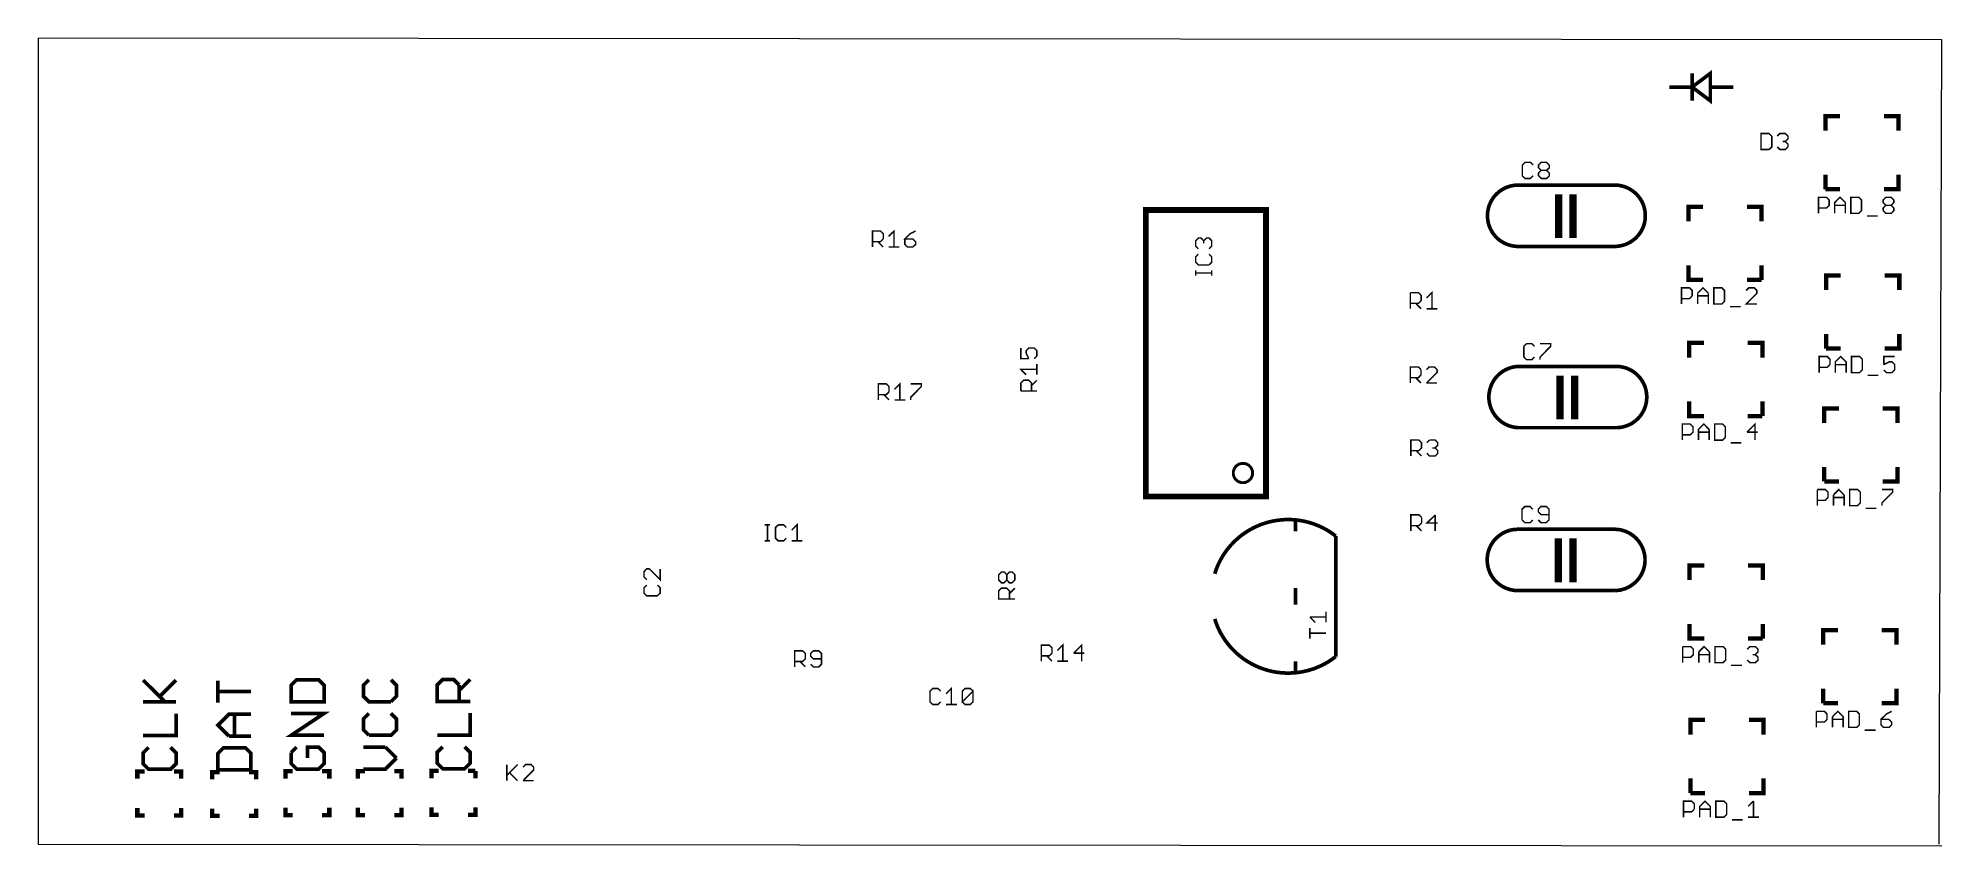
# Model space of a CAD drawing. Header units: millimetres. Extents: x 0.46 to 3.06, y 0.28 to 1.39.
import ezdxf

# ---------------------------------------------------------------- set-up
doc = ezdxf.new("R2010")
doc.units = ezdxf.units.MM
doc.layers.add('TRACTOR_PLC', color=41, linetype='CONTINUOUS', lineweight=0)

msp = doc.modelspace()

# ---------------------------------------------------------------- linework, layer by layer
at = {"layer": 'TRACTOR_PLC'}
for points in [[(3.059, 0.2862), (3.0628, 1.3864), (0.4606, 1.3889), (0.4606, 0.2862)], [(0.4606, 0.2862), (3.0628, 0.2836)]]:
    msp.add_lwpolyline(points, dxfattribs=at)
at = {"layer": 'TRACTOR_PLC', "lineweight": 211}
for points, const_width in [([(2.7213, 1.3219), (2.7463, 1.3406), (2.7463, 1.3219), (2.7776, 1.3219)], 0.005), ([(2.7213, 1.3219), (2.7213, 1.3406)], 0.005), ([(2.7213, 1.3031), (2.7213, 1.3219), (2.6901, 1.3219)], 0.005), ([(2.7463, 1.3219), (2.7463, 1.3031), (2.7213, 1.3219)], 0.005), ([(2.9236, 1.2821), (2.9036, 1.2821), (2.9036, 1.2621)], 0.006), ([(3.0036, 1.2621), (3.0036, 1.2821), (2.9836, 1.2821)], 0.006), ([(2.8303, 1.24), (2.8266, 1.2364), (2.8156, 1.2364), (2.8156, 1.2584), (2.8266, 1.2584), (2.8303, 1.2547), (2.8303, 1.24)], 0.002), ([(2.8377, 1.2547), (2.8414, 1.2584), (2.8487, 1.2584), (2.8524, 1.2547), (2.8524, 1.251), (2.8487, 1.2474), (2.8524, 1.2437), (2.8524, 1.24)], 0.002), ([(2.8524, 1.24), (2.8487, 1.2364), (2.8414, 1.2364), (2.8377, 1.24)], 0.002), ([(2.8487, 1.2474), (2.8451, 1.2474)], 0.002), ([(2.5041, 1.2005), (2.5004, 1.1968), (2.4931, 1.1968), (2.4894, 1.2005), (2.4894, 1.2152), (2.4931, 1.2189), (2.5004, 1.2189), (2.5041, 1.2152)], 0.002), ([(2.5262, 1.2152), (2.5262, 1.2115), (2.5225, 1.2079), (2.5152, 1.2079), (2.5115, 1.2115), (2.5115, 1.2152), (2.5152, 1.2189), (2.5225, 1.2189), (2.5262, 1.2152)], 0.002), ([(2.5225, 1.2079), (2.5262, 1.2042), (2.5262, 1.2005), (2.5225, 1.1968), (2.5152, 1.1968), (2.5115, 1.2005), (2.5115, 1.2042), (2.5152, 1.2079)], 0.002), ([(2.9036, 1.1821), (2.9036, 1.2021)], 0.006), ([(2.9836, 1.1821), (3.0036, 1.1821), (3.0036, 1.2021)], 0.006), ([(2.4842, 1.1039), (2.6161, 1.1039), (2.6174, 1.1039), (2.6187, 1.104), (2.6199, 1.1041), (2.6212, 1.1043), (2.6225, 1.1045), (2.6237, 1.1047), (2.625, 1.105), (2.6262, 1.1053), (2.6274, 1.1056), (2.6287, 1.106), (2.6299, 1.1064), (2.6311, 1.1069), (2.6323, 1.1074), (2.6334, 1.1079), (2.6346, 1.1085), (2.6357, 1.1091), (2.6368, 1.1097), (2.6379, 1.1104), (2.639, 1.1111), (2.64, 1.1118), (2.641, 1.1126), (2.642, 1.1134), (2.643, 1.1142), (2.644, 1.115), (2.6449, 1.1159), (2.6458, 1.1168), (2.6467, 1.1178), (2.6475, 1.1187), (2.6483, 1.1197), (2.6491, 1.1207), (2.6499, 1.1218), (2.6506, 1.1228), (2.6513, 1.1239), (2.6519, 1.125), (2.6525, 1.1261), (2.6531, 1.1273), (2.6537, 1.1284), (2.6542, 1.1296), (2.6547, 1.1308), (2.6551, 1.132), (2.6555, 1.1332), (2.6559, 1.1344), (2.6562, 1.1356), (2.6565, 1.1369), (2.6567, 1.1381), (2.657, 1.1394), (2.6571, 1.1407), (2.6573, 1.1419), (2.6574, 1.1432), (2.6574, 1.1445), (2.6574, 1.1458), (2.6574, 1.1471), (2.6574, 1.1483), (2.6573, 1.1496), (2.6571, 1.1509), (2.657, 1.1521), (2.6568, 1.1534), (2.6565, 1.1547), (2.6562, 1.1559), (2.6559, 1.1571), (2.6555, 1.1584), (2.6551, 1.1596), (2.6547, 1.1608), (2.6542, 1.162), (2.6537, 1.1631), (2.6532, 1.1643), (2.6526, 1.1654), (2.652, 1.1666), (2.6513, 1.1677), (2.6506, 1.1687), (2.6499, 1.1698), (2.6492, 1.1708), (2.6484, 1.1719), (2.6476, 1.1728), (2.6467, 1.1738), (2.6459, 1.1748), (2.645, 1.1757), (2.644, 1.1765), (2.6431, 1.1774), (2.6421, 1.1782), (2.6411, 1.179), (2.6401, 1.1798), (2.639, 1.1805), (2.638, 1.1812), (2.6369, 1.1819), (2.6358, 1.1825), (2.6347, 1.1831), (2.6335, 1.1837), (2.6323, 1.1842), (2.6312, 1.1847), (2.63, 1.1852), (2.6288, 1.1856), (2.6275, 1.186), (2.6263, 1.1863), (2.6251, 1.1867), (2.6238, 1.1869), (2.6226, 1.1872), (2.6213, 1.1874), (2.62, 1.1875), (2.6188, 1.1876), (2.6175, 1.1877), (2.6162, 1.1877), (2.6149, 1.1878), (2.483, 1.1878), (2.4818, 1.1877), (2.4805, 1.1876), (2.4792, 1.1875), (2.4779, 1.1874), (2.4767, 1.1872), (2.4754, 1.1869), (2.4742, 1.1867), (2.4729, 1.1864), (2.4717, 1.186), (2.4705, 1.1856), (2.4693, 1.1852), (2.4681, 1.1848), (2.4669, 1.1843), (2.4657, 1.1837), (2.4646, 1.1832), (2.4634, 1.1826), (2.4623, 1.1819), (2.4612, 1.1813), (2.4602, 1.1806), (2.4591, 1.1799), (2.4581, 1.1791), (2.4571, 1.1783), (2.4561, 1.1775), (2.4552, 1.1766), (2.4542, 1.1757), (2.4533, 1.1748), (2.4525, 1.1739), (2.4516, 1.1729), (2.4508, 1.1719), (2.45, 1.1709), (2.4493, 1.1699), (2.4486, 1.1688), (2.4479, 1.1677), (2.4472, 1.1666), (2.4466, 1.1655), (2.446, 1.1644), (2.4455, 1.1632), (2.445, 1.1621), (2.4445, 1.1609), (2.444, 1.1597), (2.4436, 1.1585), (2.4433, 1.1572), (2.4429, 1.156), (2.4427, 1.1548), (2.4424, 1.1535), (2.4422, 1.1522), (2.442, 1.151), (2.4419, 1.1497), (2.4418, 1.1484), (2.4417, 1.1472), (2.4417, 1.1459), (2.4417, 1.1446), (2.4418, 1.1433), (2.4419, 1.142), (2.442, 1.1408), (2.4422, 1.1395), (2.4424, 1.1382), (2.4426, 1.137), (2.4429, 1.1357), (2.4433, 1.1345), (2.4436, 1.1333), (2.444, 1.1321), (2.4445, 1.1309), (2.4449, 1.1297), (2.4454, 1.1285), (2.446, 1.1273), (2.4466, 1.1262), (2.4472, 1.1251), (2.4478, 1.124), (2.4485, 1.1229), (2.4492, 1.1218), (2.45, 1.1208), (2.4508, 1.1198), (2.4516, 1.1188), (2.4524, 1.1178), (2.4533, 1.1169), (2.4542, 1.116), (2.4551, 1.1151), (2.456, 1.1142), (2.457, 1.1134), (2.458, 1.1126), (2.459, 1.1119), (2.4601, 1.1111), (2.4612, 1.1104), (2.4622, 1.1098), (2.4634, 1.1091), (2.4645, 1.1085), (2.4656, 1.108), (2.4668, 1.1074), (2.468, 1.1069), (2.4692, 1.1065), (2.4704, 1.106), (2.4716, 1.1057), (2.4728, 1.1053), (2.4741, 1.105), (2.4753, 1.1047), (2.4766, 1.1045), (2.4778, 1.1043), (2.4791, 1.1041), (2.4804, 1.104), (2.4817, 1.1039), (2.4829, 1.1039), (2.4842, 1.1039)], 0.005), ([(2.4629, 1.1811), (2.4625, 1.1811)], 0.001), ([(2.5388, 1.1152), (2.5388, 1.1452), (2.5388, 1.1752)], 0.01), ([(2.5588, 1.1752), (2.5588, 1.1452), (2.5588, 1.1152)], 0.01), ([(2.8941, 1.1491), (2.8941, 1.1711), (2.9051, 1.1711), (2.9088, 1.1674), (2.9088, 1.1601), (2.9051, 1.1564), (2.8941, 1.1564)], 0.002), ([(2.9036, 1.1821), (2.9236, 1.1821)], 0.006), ([(2.9309, 1.1637), (2.9235, 1.1711), (2.9162, 1.1637), (2.9162, 1.1491)], 0.002), ([(2.9383, 1.1491), (2.9493, 1.1491), (2.953, 1.1527), (2.953, 1.1674), (2.9493, 1.1711), (2.9383, 1.1711), (2.9383, 1.1491)], 0.002), ([(2.9825, 1.1527), (2.9862, 1.1491), (2.9935, 1.1491), (2.9972, 1.1527), (2.9972, 1.1564), (2.9935, 1.1601), (2.9862, 1.1601), (2.9825, 1.1637), (2.9825, 1.1674), (2.9862, 1.1711), (2.9935, 1.1711), (2.9972, 1.1674), (2.9972, 1.1637), (2.9935, 1.1601)], 0.002), ([(1.9748, 0.7618), (2.1389, 0.7618), (2.1389, 1.1538), (1.9748, 1.1538), (1.9748, 0.7618)], 0.008), ([(2.5388, 1.1452), (2.5338, 1.1452)], 0.006), ([(2.5638, 1.1452), (2.5588, 1.1452)], 0.006), ([(2.7163, 1.1381), (2.7163, 1.1581), (2.7363, 1.1581)], 0.006), ([(2.7963, 1.1581), (2.8163, 1.1581), (2.8163, 1.1381)], 0.006), ([(2.9162, 1.1601), (2.9309, 1.1601)], 0.002), ([(2.9309, 1.1637), (2.9309, 1.1491)], 0.002), ([(2.9604, 1.1454), (2.9751, 1.1454)], 0.002), ([(2.9862, 1.1601), (2.9825, 1.1564), (2.9825, 1.1527)], 0.002), ([(1.6011, 1.103), (1.6011, 1.125), (1.6121, 1.125), (1.6158, 1.1213), (1.6158, 1.114)], 0.002), ([(1.6306, 1.103), (1.6306, 1.125), (1.6232, 1.1176)], 0.002), ([(1.66, 1.125), (1.6527, 1.1213), (1.6453, 1.114), (1.6563, 1.114), (1.66, 1.1103), (1.66, 1.1066), (1.6563, 1.103), (1.649, 1.103), (1.6453, 1.1066), (1.6453, 1.114)], 0.002), ([(1.6158, 1.114), (1.6121, 1.1103), (1.6011, 1.1103)], 0.002), ([(1.6085, 1.1103), (1.6158, 1.103)], 0.002), ([(1.6379, 1.103), (1.6232, 1.103)], 0.002), ([(2.0538, 1.1116), (2.0502, 1.1153), (2.0465, 1.1153), (2.0428, 1.1116), (2.0428, 1.1043), (2.0465, 1.1006)], 0.002), ([(2.0465, 1.0932), (2.0428, 1.0895), (2.0428, 1.0822), (2.0465, 1.0785), (2.0612, 1.0785)], 0.002), ([(2.0612, 1.1006), (2.0648, 1.1043), (2.0648, 1.1116), (2.0612, 1.1153), (2.0575, 1.1153), (2.0538, 1.1116), (2.0538, 1.1079)], 0.002), ([(2.0612, 1.0785), (2.0648, 1.0822), (2.0648, 1.0895), (2.0612, 1.0932)], 0.002), ([(2.0428, 1.0638), (2.0428, 1.0711)], 0.002), ([(2.0428, 1.0674), (2.0648, 1.0674)], 0.002), ([(2.0648, 1.0638), (2.0648, 1.0711)], 0.002), ([(2.7363, 1.0581), (2.7163, 1.0581), (2.7163, 1.0781)], 0.006), ([(2.8163, 1.0581), (2.8163, 1.0781)], 0.006), ([(2.9246, 1.0642), (2.9046, 1.0642), (2.9046, 1.0442)], 0.006), ([(3.0046, 1.0442), (3.0046, 1.0642), (2.9846, 1.0642)], 0.006), ([(2.3363, 1.0406), (2.3363, 1.0185)], 0.002), ([(2.3363, 1.0259), (2.3473, 1.0259), (2.351, 1.0295), (2.351, 1.0369), (2.3473, 1.0406), (2.3363, 1.0406)], 0.002), ([(2.3658, 1.0185), (2.3658, 1.0406), (2.3584, 1.0332)], 0.002), ([(2.7069, 1.0251), (2.7069, 1.0472), (2.7179, 1.0472), (2.7215, 1.0435), (2.7215, 1.0362)], 0.002), ([(2.7289, 1.0398), (2.7363, 1.0472), (2.7436, 1.0398)], 0.002), ([(2.7657, 1.0435), (2.7657, 1.0288), (2.7621, 1.0251), (2.751, 1.0251), (2.751, 1.0472), (2.7621, 1.0472), (2.7657, 1.0435)], 0.002), ([(2.8099, 1.0251), (2.7952, 1.0251), (2.8099, 1.0398), (2.8099, 1.0435), (2.8063, 1.0472), (2.7989, 1.0472), (2.7952, 1.0435)], 0.002), ([(2.8163, 1.0581), (2.7963, 1.0581)], 0.006), ([(2.3437, 1.0259), (2.351, 1.0185)], 0.002), ([(2.3584, 1.0185), (2.3731, 1.0185)], 0.002), ([(2.7215, 1.0362), (2.7179, 1.0325), (2.7069, 1.0325)], 0.002), ([(2.7289, 1.0398), (2.7289, 1.0251)], 0.002), ([(2.7436, 1.0362), (2.7289, 1.0362)], 0.002), ([(2.7436, 1.0398), (2.7436, 1.0251)], 0.002), ([(2.7731, 1.0215), (2.7878, 1.0215)], 0.002), ([(1.8148, 0.9503), (1.8038, 0.9503), (1.8038, 0.965)], 0.002), ([(1.8148, 0.9503), (1.8111, 0.9577), (1.8111, 0.9613), (1.8148, 0.965), (1.8221, 0.965), (1.8258, 0.9613), (1.8258, 0.954), (1.8221, 0.9503)], 0.002), ([(2.506, 0.9672), (2.5024, 0.9708), (2.495, 0.9708), (2.4914, 0.9672)], 0.002), ([(2.4914, 0.9672), (2.4914, 0.9525), (2.495, 0.9488), (2.5024, 0.9488), (2.506, 0.9525)], 0.002), ([(2.5135, 0.9525), (2.5281, 0.9672), (2.5281, 0.9708), (2.5135, 0.9708)], 0.002), ([(2.7175, 0.9518), (2.7175, 0.9718), (2.7375, 0.9718)], 0.006), ([(2.7975, 0.9718), (2.8175, 0.9718), (2.8175, 0.9518)], 0.006), ([(2.9046, 0.9642), (2.9046, 0.9842)], 0.006), ([(2.9046, 0.9642), (2.9246, 0.9642)], 0.006), ([(2.9846, 0.9642), (3.0046, 0.9642), (3.0046, 0.9842)], 0.006), ([(1.8258, 0.9282), (1.8258, 0.9429)], 0.002), ([(2.3362, 0.917), (2.3362, 0.939), (2.3472, 0.939), (2.3508, 0.9353)], 0.002), ([(2.3729, 0.9353), (2.3693, 0.939), (2.3619, 0.939), (2.3583, 0.9353)], 0.002), ([(2.485, 0.9397), (2.4837, 0.9397), (2.4824, 0.9396), (2.4812, 0.9395), (2.4799, 0.9393), (2.4786, 0.9391), (2.4774, 0.9389), (2.4761, 0.9386), (2.4749, 0.9383), (2.4737, 0.938), (2.4724, 0.9376), (2.4712, 0.9372), (2.47, 0.9367), (2.4689, 0.9362), (2.4677, 0.9357), (2.4665, 0.9351), (2.4654, 0.9345), (2.4643, 0.9339), (2.4632, 0.9333), (2.4621, 0.9326), (2.4611, 0.9318), (2.4601, 0.9311), (2.4591, 0.9303), (2.4581, 0.9294), (2.4571, 0.9286), (2.4562, 0.9277), (2.4553, 0.9268), (2.4544, 0.9259), (2.4536, 0.9249), (2.4528, 0.9239), (2.452, 0.9229), (2.4513, 0.9219), (2.4505, 0.9208), (2.4499, 0.9197), (2.4492, 0.9186), (2.4486, 0.9175), (2.448, 0.9164), (2.4475, 0.9152), (2.4469, 0.914), (2.4465, 0.9128), (2.446, 0.9116), (2.4456, 0.9104), (2.4452, 0.9092), (2.4449, 0.908), (2.4446, 0.9067), (2.4444, 0.9055), (2.4442, 0.9042), (2.444, 0.9029), (2.4438, 0.9017), (2.4437, 0.9004), (2.4437, 0.8991), (2.4437, 0.8978), (2.4437, 0.8966), (2.4437, 0.8953), (2.4438, 0.894), (2.444, 0.8927), (2.4441, 0.8915), (2.4444, 0.8902), (2.4446, 0.889), (2.4449, 0.8877), (2.4452, 0.8865), (2.4456, 0.8853), (2.446, 0.884), (2.4464, 0.8828), (2.4469, 0.8816), (2.4474, 0.8805), (2.448, 0.8793), (2.4485, 0.8782), (2.4492, 0.8771), (2.4498, 0.876), (2.4505, 0.8749), (2.4512, 0.8738), (2.4519, 0.8728), (2.4527, 0.8718), (2.4535, 0.8708), (2.4544, 0.8698), (2.4552, 0.8689), (2.4561, 0.868), (2.4571, 0.8671), (2.458, 0.8662), (2.459, 0.8654), (2.46, 0.8646), (2.461, 0.8638), (2.4621, 0.8631), (2.4631, 0.8624), (2.4642, 0.8617), (2.4653, 0.8611), (2.4665, 0.8605), (2.4676, 0.8599), (2.4688, 0.8594), (2.4699, 0.8589), (2.4711, 0.8584), (2.4723, 0.858), (2.4736, 0.8576), (2.4748, 0.8573), (2.476, 0.857), (2.4773, 0.8567), (2.4785, 0.8565), (2.4798, 0.8563), (2.4811, 0.8561), (2.4824, 0.856), (2.4836, 0.8559), (2.4849, 0.8559), (2.4862, 0.8559)], 0.005), ([(2.6169, 0.9397), (2.485, 0.9397)], 0.005), ([(2.4862, 0.8559), (2.6181, 0.8559), (2.6194, 0.8559), (2.6206, 0.856), (2.6219, 0.8561), (2.6232, 0.8563), (2.6244, 0.8564), (2.6257, 0.8567), (2.6269, 0.8569), (2.6282, 0.8573), (2.6294, 0.8576), (2.6306, 0.858), (2.6318, 0.8584), (2.633, 0.8589), (2.6342, 0.8594), (2.6354, 0.8599), (2.6365, 0.8604), (2.6377, 0.861), (2.6388, 0.8617), (2.6399, 0.8623), (2.6409, 0.863), (2.642, 0.8638), (2.643, 0.8645), (2.644, 0.8653), (2.645, 0.8662), (2.6459, 0.867), (2.6469, 0.8679), (2.6478, 0.8688), (2.6486, 0.8697), (2.6495, 0.8707), (2.6503, 0.8717), (2.6511, 0.8727), (2.6518, 0.8737), (2.6525, 0.8748), (2.6532, 0.8759), (2.6539, 0.877), (2.6545, 0.8781), (2.6551, 0.8792), (2.6556, 0.8804), (2.6561, 0.8816), (2.6566, 0.8827), (2.6571, 0.8839), (2.6575, 0.8852), (2.6578, 0.8864), (2.6582, 0.8876), (2.6585, 0.8889), (2.6587, 0.8901), (2.6589, 0.8914), (2.6591, 0.8926), (2.6592, 0.8939), (2.6593, 0.8952), (2.6594, 0.8965), (2.6594, 0.8977), (2.6594, 0.899), (2.6593, 0.9003), (2.6592, 0.9016), (2.6591, 0.9028), (2.6589, 0.9041), (2.6587, 0.9054), (2.6585, 0.9066), (2.6582, 0.9079), (2.6579, 0.9091), (2.6575, 0.9103), (2.6571, 0.9116), (2.6567, 0.9128), (2.6562, 0.9139), (2.6557, 0.9151), (2.6551, 0.9163), (2.6545, 0.9174), (2.6539, 0.9185), (2.6533, 0.9196), (2.6526, 0.9207), (2.6519, 0.9218), (2.6511, 0.9228), (2.6504, 0.9238), (2.6495, 0.9248), (2.6487, 0.9258), (2.6478, 0.9267), (2.6469, 0.9276), (2.646, 0.9285), (2.6451, 0.9294), (2.6441, 0.9302), (2.6431, 0.931), (2.6421, 0.9318), (2.641, 0.9325), (2.64, 0.9332), (2.6389, 0.9339), (2.6378, 0.9345), (2.6366, 0.9351), (2.6355, 0.9357), (2.6343, 0.9362), (2.6331, 0.9367), (2.6319, 0.9372), (2.6307, 0.9376), (2.6295, 0.938), (2.6283, 0.9383), (2.627, 0.9386), (2.6258, 0.9389), (2.6245, 0.9391), (2.6233, 0.9393), (2.622, 0.9395), (2.6207, 0.9396), (2.6195, 0.9397), (2.6182, 0.9397), (2.6169, 0.9397)], 0.005), ([(2.5135, 0.9525), (2.5135, 0.9488)], 0.002), ([(2.8951, 0.9312), (2.8951, 0.9532), (2.9061, 0.9532), (2.9098, 0.9495), (2.9098, 0.9422)], 0.002), ([(2.9098, 0.9422), (2.9061, 0.9385), (2.8951, 0.9385)], 0.002), ([(2.9319, 0.9312), (2.9319, 0.9459), (2.9245, 0.9532), (2.9172, 0.9459), (2.9172, 0.9312)], 0.002), ([(2.9172, 0.9422), (2.9319, 0.9422)], 0.002), ([(2.954, 0.9348), (2.954, 0.9495), (2.9503, 0.9532), (2.9393, 0.9532), (2.9393, 0.9312), (2.9503, 0.9312), (2.954, 0.9348)], 0.002), ([(2.9835, 0.9422), (2.9835, 0.9532), (2.9982, 0.9532)], 0.002), ([(2.9835, 0.9422), (2.9908, 0.9459), (2.9945, 0.9459), (2.9982, 0.9422), (2.9982, 0.9348), (2.9945, 0.9312), (2.9872, 0.9312), (2.9835, 0.9348)], 0.002), ([(1.6091, 0.8938), (1.6091, 0.9158), (1.6201, 0.9158), (1.6237, 0.9121), (1.6237, 0.9048), (1.6201, 0.9011), (1.6091, 0.9011)], 0.002), ([(1.6385, 0.8938), (1.6385, 0.9158), (1.6312, 0.9085)], 0.002), ([(1.6533, 0.9158), (1.6679, 0.9158), (1.6679, 0.9121), (1.6533, 0.8974), (1.6533, 0.8938)], 0.002), ([(1.8258, 0.9356), (1.8038, 0.9356), (1.8111, 0.9282)], 0.002), ([(1.8038, 0.9061), (1.8038, 0.9171), (1.8075, 0.9208), (1.8148, 0.9208), (1.8185, 0.9171), (1.8185, 0.9061)], 0.002), ([(1.8185, 0.9135), (1.8258, 0.9208)], 0.002), ([(2.3508, 0.9353), (2.3508, 0.928), (2.3472, 0.9243), (2.3362, 0.9243)], 0.002), ([(2.3435, 0.9243), (2.3508, 0.917)], 0.002), ([(2.3583, 0.917), (2.3729, 0.9317), (2.3729, 0.9353)], 0.002), ([(2.3729, 0.917), (2.3583, 0.917)], 0.002), ([(2.4645, 0.9331), (2.4648, 0.9331)], 0.001), ([(2.5407, 0.9272), (2.5407, 0.8972), (2.5407, 0.8672)], 0.01), ([(2.5607, 0.8672), (2.5607, 0.8972), (2.5607, 0.9272)], 0.01), ([(2.9761, 0.9275), (2.9614, 0.9275)], 0.002), ([(1.6164, 0.9011), (1.6237, 0.8938)], 0.002), ([(1.6312, 0.8938), (1.6458, 0.8938)], 0.002), ([(1.8258, 0.9061), (1.8038, 0.9061)], 0.002), ([(2.5357, 0.8972), (2.5407, 0.8972)], 0.006), ([(2.5607, 0.8972), (2.5657, 0.8972)], 0.006), ([(2.7375, 0.8718), (2.7175, 0.8718), (2.7175, 0.8918)], 0.006), ([(2.8175, 0.8718), (2.8175, 0.8918)], 0.006), ([(2.922, 0.8823), (2.902, 0.8823), (2.902, 0.8623)], 0.006), ([(3.002, 0.8623), (3.002, 0.8823), (2.982, 0.8823)], 0.006), ([(2.708, 0.8388), (2.708, 0.8608), (2.719, 0.8608), (2.7226, 0.8571), (2.7226, 0.8498), (2.719, 0.8461), (2.708, 0.8461)], 0.002), ([(2.7447, 0.8534), (2.7374, 0.8608), (2.7301, 0.8534), (2.7301, 0.8388)], 0.002), ([(2.7522, 0.8388), (2.7632, 0.8388), (2.7668, 0.8424), (2.7668, 0.8571), (2.7632, 0.8608), (2.7522, 0.8608), (2.7522, 0.8388)], 0.002), ([(2.8175, 0.8718), (2.7975, 0.8718)], 0.006), ([(2.8074, 0.8388), (2.8074, 0.8608), (2.7964, 0.8498)], 0.002), ([(2.3369, 0.8171), (2.3369, 0.8391), (2.3479, 0.8391), (2.3516, 0.8354), (2.3516, 0.8281), (2.3479, 0.8244)], 0.002), ([(2.3626, 0.8391), (2.37, 0.8391), (2.3737, 0.8354), (2.3737, 0.8318), (2.37, 0.8281), (2.3737, 0.8244), (2.3737, 0.8208), (2.37, 0.8171), (2.3626, 0.8171), (2.359, 0.8208)], 0.002), ([(2.359, 0.8354), (2.3626, 0.8391)], 0.002), ([(2.7301, 0.8498), (2.7447, 0.8498)], 0.002), ([(2.7447, 0.8534), (2.7447, 0.8388)], 0.002), ([(2.7743, 0.8351), (2.7889, 0.8351)], 0.002), ([(2.7964, 0.8498), (2.811, 0.8498)], 0.002), ([(2.0943, 0.7938), (2.0943, 0.7946), (2.0943, 0.7953), (2.0944, 0.796), (2.0946, 0.7967), (2.0947, 0.7974), (2.095, 0.7981), (2.0952, 0.7988), (2.0955, 0.7994), (2.0958, 0.8001), (2.0962, 0.8007), (2.0966, 0.8013), (2.097, 0.8019), (2.0974, 0.8024), (2.0979, 0.803), (2.0984, 0.8035), (2.099, 0.804), (2.0995, 0.8044), (2.1001, 0.8048), (2.1007, 0.8052), (2.1014, 0.8056), (2.102, 0.8059), (2.1027, 0.8061), (2.1034, 0.8064), (2.1041, 0.8066), (2.1048, 0.8068), (2.1055, 0.8069), (2.1062, 0.807), (2.1069, 0.807), (2.1076, 0.807), (2.1083, 0.807), (2.1091, 0.8069), (2.1098, 0.8068), (2.1105, 0.8067), (2.1112, 0.8065), (2.1119, 0.8063), (2.1125, 0.806), (2.1132, 0.8057), (2.1138, 0.8054), (2.1145, 0.805), (2.1151, 0.8046), (2.1156, 0.8042), (2.1162, 0.8037), (2.1167, 0.8032), (2.1172, 0.8027), (2.1177, 0.8022), (2.1181, 0.8016), (2.1185, 0.801), (2.1189, 0.8004), (2.1192, 0.7998), (2.1195, 0.7991), (2.1198, 0.7984), (2.12, 0.7977), (2.1202, 0.7971), (2.1204, 0.7964), (2.1205, 0.7956), (2.1206, 0.7949), (2.1206, 0.7942), (2.1206, 0.7935), (2.1206, 0.7928), (2.1205, 0.792), (2.1204, 0.7913), (2.1202, 0.7906), (2.12, 0.7899), (2.1198, 0.7893), (2.1195, 0.7886), (2.1192, 0.7879), (2.1189, 0.7873), (2.1185, 0.7867), (2.1181, 0.7861), (2.1177, 0.7855), (2.1172, 0.785), (2.1167, 0.7845), (2.1162, 0.784), (2.1156, 0.7835), (2.1151, 0.7831), (2.1145, 0.7827), (2.1138, 0.7823), (2.1132, 0.782), (2.1125, 0.7817), (2.1119, 0.7814), (2.1112, 0.7812), (2.1105, 0.781), (2.1098, 0.7809), (2.1091, 0.7808), (2.1083, 0.7807), (2.1076, 0.7807), (2.1069, 0.7807), (2.1062, 0.7807), (2.1055, 0.7808), (2.1048, 0.7809), (2.1041, 0.7811), (2.1034, 0.7813), (2.1027, 0.7815), (2.102, 0.7818), (2.1014, 0.7821), (2.1007, 0.7825), (2.1001, 0.7829), (2.0995, 0.7833), (2.099, 0.7837), (2.0984, 0.7842), (2.0979, 0.7847), (2.0974, 0.7852), (2.097, 0.7858), (2.0966, 0.7864), (2.0962, 0.787), (2.0958, 0.7876), (2.0955, 0.7883), (2.0952, 0.7889), (2.095, 0.7896), (2.0947, 0.7903), (2.0946, 0.791), (2.0944, 0.7917), (2.0943, 0.7924), (2.0943, 0.7931), (2.0943, 0.7938)], 0.004), ([(2.3479, 0.8244), (2.3369, 0.8244)], 0.002), ([(2.3516, 0.8171), (2.3442, 0.8244)], 0.002), ([(2.3663, 0.8281), (2.37, 0.8281)], 0.002), ([(2.902, 0.7823), (2.902, 0.8023)], 0.006), ([(2.902, 0.7823), (2.922, 0.7823)], 0.006), ([(2.982, 0.7823), (3.002, 0.7823), (3.002, 0.8023)], 0.006), ([(2.8925, 0.7713), (2.9035, 0.7713), (2.9071, 0.7676), (2.9071, 0.7603), (2.9035, 0.7566), (2.8925, 0.7566)], 0.002), ([(2.8925, 0.7493), (2.8925, 0.7713)], 0.002), ([(2.9292, 0.7639), (2.9219, 0.7713), (2.9146, 0.7639)], 0.002), ([(2.9146, 0.7639), (2.9146, 0.7493)], 0.002), ([(2.9146, 0.7603), (2.9292, 0.7603)], 0.002), ([(2.9292, 0.7639), (2.9292, 0.7493)], 0.002), ([(2.9367, 0.7493), (2.9477, 0.7493), (2.9513, 0.7529), (2.9513, 0.7676), (2.9477, 0.7713), (2.9367, 0.7713), (2.9367, 0.7493)], 0.002), ([(2.9809, 0.7493), (2.9809, 0.7529), (2.9955, 0.7676), (2.9955, 0.7713), (2.9809, 0.7713)], 0.002), ([(2.0689, 0.6561), (2.0697, 0.6585), (2.0705, 0.6609), (2.0714, 0.6633), (2.0724, 0.6657), (2.0734, 0.668), (2.0745, 0.6703), (2.0756, 0.6726), (2.0768, 0.6749), (2.078, 0.6771), (2.0793, 0.6793), (2.0806, 0.6815), (2.082, 0.6836), (2.0835, 0.6857), (2.0849, 0.6877), (2.0865, 0.6898), (2.0881, 0.6918), (2.0897, 0.6937), (2.0914, 0.6956), (2.0931, 0.6975), (2.0949, 0.6993), (2.0967, 0.7011), (2.0986, 0.7028), (2.1005, 0.7045), (2.1024, 0.7061), (2.1044, 0.7077), (2.1064, 0.7093), (2.1085, 0.7108), (2.1106, 0.7122), (2.1127, 0.7136), (2.1149, 0.715), (2.1171, 0.7163), (2.1193, 0.7175), (2.1215, 0.7187), (2.1238, 0.7198), (2.1261, 0.7209), (2.1285, 0.7219), (2.1308, 0.7229), (2.1332, 0.7238), (2.1356, 0.7246), (2.138, 0.7254), (2.1405, 0.7261), (2.1429, 0.7268), (2.1454, 0.7274), (2.1479, 0.728), (2.1504, 0.7284), (2.1529, 0.7289), (2.1554, 0.7292), (2.1579, 0.7295), (2.1605, 0.7298), (2.163, 0.73), (2.1655, 0.7301), (2.1681, 0.7301), (2.1706, 0.7301), (2.1732, 0.7301), (2.1757, 0.73), (2.1783, 0.7298), (2.1808, 0.7295), (2.1833, 0.7292), (2.1858, 0.7288), (2.1883, 0.7284), (2.1908, 0.7279), (2.1933, 0.7274), (2.1958, 0.7267), (2.1982, 0.7261), (2.2007, 0.7253), (2.2031, 0.7246), (2.2055, 0.7237), (2.2079, 0.7228), (2.2102, 0.7218), (2.2126, 0.7208), (2.2149, 0.7197), (2.2171, 0.7186), (2.2194, 0.7174), (2.2216, 0.7162), (2.2238, 0.7149), (2.226, 0.7135), (2.2281, 0.7121), (2.2302, 0.7107), (2.2322, 0.7092), (2.2343, 0.7076)], 0.005), ([(2.1793, 0.7139), (2.1793, 0.7297)], 0.005), ([(2.3517, 0.7329), (2.3481, 0.7366), (2.337, 0.7366), (2.337, 0.7145)], 0.002), ([(2.337, 0.7219), (2.3481, 0.7219), (2.3517, 0.7255), (2.3517, 0.7329)], 0.002), ([(2.3702, 0.7366), (2.3591, 0.7255), (2.3738, 0.7255)], 0.002), ([(2.3702, 0.7145), (2.3702, 0.7366)], 0.002), ([(2.5037, 0.7443), (2.5, 0.748), (2.4927, 0.748), (2.489, 0.7443), (2.489, 0.7297)], 0.002), ([(2.489, 0.7297), (2.4927, 0.726), (2.5, 0.726), (2.5037, 0.7297)], 0.002), ([(2.5111, 0.7297), (2.5148, 0.726), (2.5221, 0.726), (2.5258, 0.7297), (2.5258, 0.7443), (2.5221, 0.748), (2.5148, 0.748), (2.5111, 0.7443), (2.5111, 0.7407), (2.5148, 0.737), (2.5258, 0.737)], 0.002), ([(2.9588, 0.7456), (2.9734, 0.7456)], 0.002), ([(1.4539, 0.723), (1.4612, 0.723)], 0.002), ([(1.4576, 0.701), (1.4576, 0.723)], 0.002), ([(1.4833, 0.7194), (1.4796, 0.723), (1.4723, 0.723), (1.4686, 0.7194), (1.4686, 0.7047), (1.4723, 0.701), (1.4796, 0.701), (1.4833, 0.7047)], 0.002), ([(1.4981, 0.701), (1.4981, 0.723), (1.4907, 0.7157)], 0.002), ([(2.2343, 0.7076), (2.2343, 0.5427)], 0.005), ([(2.3444, 0.7219), (2.3517, 0.7145)], 0.002), ([(2.4838, 0.633), (2.4825, 0.633), (2.4813, 0.6331), (2.48, 0.6332), (2.4787, 0.6333), (2.4774, 0.6334), (2.4762, 0.6336), (2.4749, 0.6339), (2.4737, 0.6341), (2.4724, 0.6344), (2.4712, 0.6348), (2.47, 0.6352), (2.4688, 0.6356), (2.4676, 0.6361), (2.4664, 0.6365), (2.4652, 0.6371), (2.4641, 0.6376), (2.463, 0.6382), (2.4618, 0.6389), (2.4608, 0.6396), (2.4597, 0.6403), (2.4586, 0.641), (2.4576, 0.6418), (2.4566, 0.6425), (2.4556, 0.6434), (2.4547, 0.6442), (2.4538, 0.6451), (2.4529, 0.646), (2.452, 0.647), (2.4512, 0.6479), (2.4504, 0.6489), (2.4496, 0.6499), (2.4488, 0.651), (2.4481, 0.652), (2.4474, 0.6531), (2.4468, 0.6542), (2.4462, 0.6553), (2.4456, 0.6565), (2.445, 0.6576), (2.4445, 0.6588), (2.4441, 0.66), (2.4436, 0.6612), (2.4432, 0.6624), (2.4429, 0.6636), (2.4425, 0.6649), (2.4422, 0.6661), (2.442, 0.6674), (2.4418, 0.6686), (2.4416, 0.6699), (2.4415, 0.6712), (2.4414, 0.6724), (2.4413, 0.6737), (2.4413, 0.675), (2.4413, 0.6763), (2.4414, 0.6776), (2.4415, 0.6788), (2.4416, 0.6801), (2.4418, 0.6814), (2.442, 0.6826), (2.4423, 0.6839), (2.4425, 0.6851), (2.4429, 0.6864), (2.4432, 0.6876), (2.4436, 0.6888), (2.4441, 0.69), (2.4446, 0.6912), (2.4451, 0.6924), (2.4456, 0.6935), (2.4462, 0.6947), (2.4468, 0.6958), (2.4475, 0.6969), (2.4482, 0.698), (2.4489, 0.699), (2.4496, 0.7001), (2.4504, 0.7011), (2.4512, 0.7021), (2.4521, 0.703), (2.4529, 0.704), (2.4538, 0.7049), (2.4548, 0.7057), (2.4557, 0.7066), (2.4567, 0.7074), (2.4577, 0.7082), (2.4587, 0.709), (2.4598, 0.7097), (2.4608, 0.7104), (2.4619, 0.7111), (2.463, 0.7117), (2.4642, 0.7123), (2.4653, 0.7129), (2.4665, 0.7134), (2.4677, 0.7139), (2.4689, 0.7143), (2.4701, 0.7148), (2.4713, 0.7152), (2.4725, 0.7155), (2.4738, 0.7158), (2.475, 0.7161), (2.4763, 0.7163), (2.4775, 0.7165), (2.4788, 0.7167), (2.4801, 0.7168), (2.4814, 0.7168), (2.4826, 0.7169)], 0.005), ([(2.4625, 0.7102), (2.4621, 0.7102)], 0.001), ([(2.4826, 0.7169), (2.6145, 0.7169), (2.6158, 0.7169), (2.6171, 0.7168), (2.6184, 0.7168), (2.6196, 0.7166), (2.6209, 0.7165), (2.6222, 0.7163), (2.6234, 0.7161), (2.6247, 0.7158), (2.6259, 0.7155), (2.6271, 0.7151), (2.6284, 0.7147), (2.6296, 0.7143), (2.6308, 0.7139), (2.6319, 0.7134), (2.6331, 0.7128), (2.6343, 0.7123), (2.6354, 0.7117), (2.6365, 0.711), (2.6376, 0.7104), (2.6386, 0.7097), (2.6397, 0.7089), (2.6407, 0.7082), (2.6417, 0.7074), (2.6427, 0.7065), (2.6436, 0.7057), (2.6446, 0.7048), (2.6455, 0.7039), (2.6463, 0.7029), (2.6472, 0.702), (2.648, 0.701), (2.6488, 0.7), (2.6495, 0.6989), (2.6502, 0.6979), (2.6509, 0.6968), (2.6516, 0.6957), (2.6522, 0.6946), (2.6528, 0.6934), (2.6533, 0.6923), (2.6538, 0.6911), (2.6543, 0.6899), (2.6547, 0.6887), (2.6551, 0.6875), (2.6555, 0.6863), (2.6558, 0.685), (2.6561, 0.6838), (2.6564, 0.6825), (2.6566, 0.6813), (2.6567, 0.68), (2.6569, 0.6787), (2.657, 0.6775), (2.657, 0.6762), (2.657, 0.6749), (2.657, 0.6736), (2.657, 0.6723), (2.6569, 0.6711), (2.6567, 0.6698), (2.6566, 0.6685), (2.6563, 0.6673), (2.6561, 0.666), (2.6558, 0.6648), (2.6555, 0.6635), (2.6551, 0.6623), (2.6547, 0.6611), (2.6543, 0.6599), (2.6538, 0.6587), (2.6533, 0.6575), (2.6527, 0.6564), (2.6521, 0.6553), (2.6515, 0.6541), (2.6509, 0.653), (2.6502, 0.652), (2.6495, 0.6509), (2.6487, 0.6499), (2.6479, 0.6488), (2.6471, 0.6479), (2.6463, 0.6469), (2.6454, 0.646), (2.6445, 0.645), (2.6436, 0.6442), (2.6426, 0.6433), (2.6416, 0.6425), (2.6406, 0.6417), (2.6396, 0.6409), (2.6386, 0.6402), (2.6375, 0.6395), (2.6364, 0.6388), (2.6353, 0.6382), (2.6342, 0.6376), (2.633, 0.637), (2.6319, 0.6365), (2.6307, 0.636), (2.6295, 0.6356), (2.6283, 0.6351), (2.627, 0.6348), (2.6258, 0.6344), (2.6246, 0.6341), (2.6233, 0.6338), (2.6221, 0.6336), (2.6208, 0.6334), (2.6195, 0.6333), (2.6183, 0.6331), (2.617, 0.6331), (2.6157, 0.633)], 0.005), ([(2.5384, 0.6444), (2.5384, 0.6744), (2.5384, 0.7044)], 0.01), ([(2.5584, 0.7044), (2.5584, 0.6744), (2.5584, 0.6444)], 0.01), ([(1.4612, 0.701), (1.4539, 0.701)], 0.002), ([(1.5054, 0.701), (1.4907, 0.701)], 0.002), ([(2.5384, 0.6744), (2.5334, 0.6744)], 0.006), ([(2.5634, 0.6744), (2.5584, 0.6744)], 0.006), ([(1.3109, 0.6627), (1.3109, 0.648), (1.2962, 0.6627), (1.2925, 0.6627), (1.2889, 0.659), (1.2889, 0.6516), (1.2925, 0.648)], 0.002), ([(1.7847, 0.6474), (1.781, 0.6437), (1.7773, 0.6437), (1.7737, 0.6474), (1.7737, 0.6547), (1.7773, 0.6584), (1.781, 0.6584), (1.7847, 0.6547)], 0.002), ([(1.792, 0.6437), (1.7883, 0.6437), (1.7847, 0.6474), (1.7847, 0.6547), (1.7883, 0.6584), (1.792, 0.6584), (1.7957, 0.6547), (1.7957, 0.6474), (1.792, 0.6437)], 0.002), ([(2.7179, 0.6474), (2.7179, 0.6674), (2.7379, 0.6674)], 0.006), ([(2.7979, 0.6674), (2.8179, 0.6674), (2.8179, 0.6474)], 0.006), ([(1.2925, 0.6406), (1.2889, 0.6369), (1.2889, 0.6295), (1.2925, 0.6259), (1.3072, 0.6259), (1.3109, 0.6295), (1.3109, 0.6369), (1.3072, 0.6406)], 0.002), ([(1.7957, 0.6216), (1.7737, 0.6216), (1.7737, 0.6326), (1.7773, 0.6363), (1.7847, 0.6363), (1.7883, 0.6326), (1.7883, 0.6216)], 0.002), ([(1.7883, 0.629), (1.7957, 0.6363)], 0.002), ([(2.1793, 0.6139), (2.1793, 0.6364)], 0.005), ([(2.6157, 0.633), (2.4838, 0.633)], 0.005), ([(2.221, 0.5894), (2.221, 0.6041)], 0.002), ([(2.0689, 0.5942), (2.0697, 0.5918), (2.0706, 0.5893), (2.0715, 0.5869), (2.0724, 0.5846), (2.0734, 0.5822), (2.0745, 0.5799), (2.0756, 0.5776), (2.0768, 0.5753), (2.0781, 0.5731), (2.0794, 0.5709), (2.0807, 0.5687), (2.0821, 0.5665), (2.0836, 0.5644), (2.0851, 0.5624), (2.0867, 0.5603), (2.0883, 0.5583), (2.0899, 0.5564), (2.0916, 0.5545), (2.0934, 0.5526), (2.0952, 0.5508), (2.097, 0.549), (2.0989, 0.5472), (2.1008, 0.5455), (2.1028, 0.5439), (2.1048, 0.5423), (2.1068, 0.5407), (2.1089, 0.5392), (2.111, 0.5378), (2.1132, 0.5364), (2.1153, 0.5351), (2.1176, 0.5338), (2.1198, 0.5325), (2.1221, 0.5314), (2.1244, 0.5302), (2.1267, 0.5292), (2.1291, 0.5282), (2.1314, 0.5272), (2.1338, 0.5263), (2.1363, 0.5255), (2.1387, 0.5247), (2.1412, 0.524), (2.1437, 0.5233), (2.1461, 0.5227), (2.1486, 0.5222), (2.1512, 0.5217), (2.1537, 0.5213), (2.1562, 0.521), (2.1588, 0.5207), (2.1613, 0.5205), (2.1639, 0.5203), (2.1665, 0.5202), (2.169, 0.5202), (2.1716, 0.5202), (2.1741, 0.5203), (2.1767, 0.5204), (2.1793, 0.5206)], 0.005), ([(2.1989, 0.5968), (2.221, 0.5968)], 0.002), ([(2.2063, 0.5894), (2.1989, 0.5968)], 0.002), ([(2.1989, 0.582), (2.1989, 0.5673)], 0.002), ([(2.1989, 0.5747), (2.221, 0.5747)], 0.002), ([(2.7379, 0.5674), (2.7179, 0.5674), (2.7179, 0.5874)], 0.006), ([(2.8179, 0.5674), (2.8179, 0.5874)], 0.006), ([(2.9206, 0.5788), (2.9006, 0.5788), (2.9006, 0.5588)], 0.006), ([(3.0006, 0.5588), (3.0006, 0.5788), (2.9806, 0.5788)], 0.006), ([(1.4946, 0.5286), (1.4946, 0.5506), (1.5056, 0.5506), (1.5093, 0.547), (1.5093, 0.5396), (1.5056, 0.536), (1.4946, 0.536)], 0.002), ([(1.5167, 0.5323), (1.5204, 0.5286), (1.5277, 0.5286), (1.5314, 0.5323), (1.5314, 0.547), (1.5277, 0.5506), (1.5204, 0.5506), (1.5167, 0.547), (1.5167, 0.5433), (1.5204, 0.5396), (1.5314, 0.5396)], 0.002), ([(1.8318, 0.5364), (1.8318, 0.5584), (1.8428, 0.5584), (1.8464, 0.5547), (1.8464, 0.5474), (1.8428, 0.5437), (1.8318, 0.5437)], 0.002), ([(1.8612, 0.5364), (1.8612, 0.5584), (1.8539, 0.5511)], 0.002), ([(1.887, 0.5364), (1.887, 0.5584), (1.876, 0.5474)], 0.002), ([(1.876, 0.5474), (1.8906, 0.5474)], 0.002), ([(2.7084, 0.5564), (2.7084, 0.5344)], 0.002), ([(2.7084, 0.5417), (2.7194, 0.5417), (2.7231, 0.5454), (2.7231, 0.5527), (2.7194, 0.5564), (2.7084, 0.5564)], 0.002), ([(2.7452, 0.5491), (2.7378, 0.5564), (2.7305, 0.5491)], 0.002), ([(2.7305, 0.5491), (2.7305, 0.5344)], 0.002), ([(2.7452, 0.5491), (2.7452, 0.5344)], 0.002), ([(2.7526, 0.5344), (2.7636, 0.5344), (2.7673, 0.538), (2.7673, 0.5527), (2.7636, 0.5564), (2.7526, 0.5564), (2.7526, 0.5344)], 0.002), ([(2.8179, 0.5674), (2.7979, 0.5674)], 0.006), ([(2.8078, 0.5454), (2.8115, 0.5491), (2.8115, 0.5527), (2.8078, 0.5564), (2.8005, 0.5564), (2.7968, 0.5527)], 0.002), ([(1.5019, 0.536), (1.5093, 0.5286)], 0.002), ([(1.8391, 0.5437), (1.8464, 0.5364)], 0.002), ([(1.8539, 0.5364), (1.8685, 0.5364)], 0.002), ([(2.2343, 0.5427), (2.2323, 0.5412), (2.2302, 0.5397), (2.2282, 0.5383), (2.2261, 0.5369), (2.224, 0.5355), (2.2218, 0.5343), (2.2197, 0.533), (2.2174, 0.5319), (2.2152, 0.5307), (2.2129, 0.5297), (2.2107, 0.5287), (2.2083, 0.5277), (2.206, 0.5268), (2.2037, 0.5259), (2.2013, 0.5252), (2.1989, 0.5244), (2.1965, 0.5237), (2.1941, 0.5231), (2.1916, 0.5226), (2.1892, 0.5221), (2.1867, 0.5216), (2.1842, 0.5212), (2.1817, 0.5209), (2.1793, 0.5206)], 0.005), ([(2.1793, 0.5364), (2.1793, 0.5206)], 0.005), ([(2.7305, 0.5454), (2.7452, 0.5454)], 0.002), ([(2.7747, 0.5307), (2.7894, 0.5307)], 0.002), ([(2.7968, 0.538), (2.8005, 0.5344), (2.8078, 0.5344), (2.8115, 0.538), (2.8115, 0.5417), (2.8078, 0.5454), (2.8041, 0.5454)], 0.002), ([(0.6342, 0.4806), (0.6042, 0.5106)], 0.005), ([(0.6492, 0.5106), (0.6267, 0.4881)], 0.005), ([(0.7065, 0.4798), (0.7065, 0.5098)], 0.005), ([(0.7516, 0.4948), (0.7065, 0.4948)], 0.005), ([(0.8065, 0.481), (0.8065, 0.5035), (0.814, 0.511), (0.8441, 0.511), (0.8516, 0.5035), (0.8516, 0.481), (0.8065, 0.481)], 0.005), ([(0.9429, 0.481), (0.9128, 0.481), (0.9053, 0.4885), (0.9053, 0.5035), (0.9128, 0.511)], 0.005), ([(0.9429, 0.511), (0.9504, 0.5035), (0.9504, 0.4885), (0.9429, 0.481)], 0.005), ([(1.0512, 0.4814), (1.0061, 0.4814), (1.0061, 0.5039), (1.0136, 0.5114), (1.0286, 0.5114), (1.0362, 0.5039)], 0.005), ([(1.0512, 0.5114), (1.0362, 0.4964)], 0.005), ([(1.0362, 0.5039), (1.0362, 0.4814)], 0.005), ([(1.6943, 0.4955), (1.6906, 0.4991), (1.6833, 0.4991), (1.6796, 0.4955)], 0.002), ([(1.6796, 0.4955), (1.6796, 0.4808), (1.6833, 0.4771), (1.6906, 0.4771), (1.6943, 0.4808)], 0.002), ([(1.709, 0.4771), (1.709, 0.4991), (1.7017, 0.4918)], 0.002), ([(1.7238, 0.4955), (1.7275, 0.4991), (1.7348, 0.4991), (1.7385, 0.4955)], 0.002), ([(1.7238, 0.4955), (1.7238, 0.4808), (1.7385, 0.4955), (1.7385, 0.4808), (1.7348, 0.4771), (1.7275, 0.4771), (1.7238, 0.4808)], 0.002), ([(2.9006, 0.4788), (2.9006, 0.4988)], 0.006), ([(2.9806, 0.4788), (3.0006, 0.4788), (3.0006, 0.4988)], 0.006), ([(0.6042, 0.4806), (0.6492, 0.4806)], 0.005), ([(1.7017, 0.4771), (1.7164, 0.4771)], 0.002), ([(2.8911, 0.4678), (2.9022, 0.4678), (2.9058, 0.4641), (2.9058, 0.4568), (2.9022, 0.4531), (2.8911, 0.4531)], 0.002), ([(2.8911, 0.4458), (2.8911, 0.4678)], 0.002), ([(2.9006, 0.4788), (2.9206, 0.4788)], 0.006), ([(2.9132, 0.4605), (2.9206, 0.4678), (2.9279, 0.4605), (2.9279, 0.4458)], 0.002), ([(2.9353, 0.4458), (2.9464, 0.4458), (2.95, 0.4495), (2.95, 0.4641), (2.9464, 0.4678), (2.9353, 0.4678), (2.9353, 0.4458)], 0.002), ([(2.9795, 0.4568), (2.9869, 0.4641), (2.9942, 0.4678)], 0.002), ([(0.6492, 0.4646), (0.6492, 0.4346), (0.6042, 0.4346)], 0.005), ([(0.7215, 0.4338), (0.7065, 0.4488), (0.7215, 0.4638), (0.7516, 0.4638)], 0.005), ([(0.729, 0.4638), (0.729, 0.4338)], 0.005), ([(0.8516, 0.435), (0.8065, 0.435), (0.8516, 0.465), (0.8065, 0.465)], 0.005), ([(0.9128, 0.465), (0.9053, 0.4575), (0.9053, 0.4425), (0.9128, 0.435)], 0.005), ([(0.9128, 0.435), (0.9429, 0.435), (0.9504, 0.4425), (0.9504, 0.4575), (0.9429, 0.465)], 0.005), ([(1.0512, 0.4654), (1.0512, 0.4353), (1.0061, 0.4353)], 0.005), ([(2.7391, 0.456), (2.7191, 0.456), (2.7191, 0.436)], 0.006), ([(2.8191, 0.436), (2.8191, 0.456), (2.7991, 0.456)], 0.006), ([(2.9132, 0.4605), (2.9132, 0.4458)], 0.002), ([(2.9279, 0.4568), (2.9132, 0.4568)], 0.002), ([(2.9574, 0.4421), (2.9721, 0.4421)], 0.002), ([(2.9795, 0.4495), (2.9832, 0.4458), (2.9905, 0.4458), (2.9942, 0.4495), (2.9942, 0.4531), (2.9905, 0.4568), (2.9795, 0.4568), (2.9795, 0.4495)], 0.002), ([(0.6117, 0.4185), (0.6042, 0.411), (0.6042, 0.396), (0.6117, 0.3885), (0.6417, 0.3885), (0.6492, 0.396), (0.6492, 0.411), (0.6417, 0.4185)], 0.005), ([(0.7065, 0.4103), (0.7065, 0.3877), (0.7516, 0.3877), (0.7516, 0.4103), (0.7441, 0.4178), (0.714, 0.4178), (0.7065, 0.4103)], 0.005), ([(0.7215, 0.4338), (0.7516, 0.4338)], 0.005), ([(0.8065, 0.4114), (0.8065, 0.3964), (0.814, 0.3889), (0.8441, 0.3889), (0.8516, 0.3964), (0.8516, 0.4114), (0.8441, 0.4189), (0.829, 0.4189), (0.829, 0.4039)], 0.005), ([(0.814, 0.4189), (0.8065, 0.4114)], 0.005), ([(0.9354, 0.4189), (0.9053, 0.4189)], 0.005), ([(0.9354, 0.4189), (0.9504, 0.4039)], 0.005), ([(1.0136, 0.4193), (1.0061, 0.4118), (1.0061, 0.3968), (1.0136, 0.3893), (1.0437, 0.3893), (1.0512, 0.3968), (1.0512, 0.4118), (1.0437, 0.4193)], 0.005), ([(0.9504, 0.4039), (0.9354, 0.3889), (0.9053, 0.3889)], 0.005), ([(1.1014, 0.373), (1.1014, 0.395)], 0.002), ([(1.116, 0.395), (1.1014, 0.3804)], 0.002), ([(1.1235, 0.373), (1.1381, 0.3877), (1.1381, 0.3914), (1.1345, 0.395), (1.1271, 0.395), (1.1235, 0.3914)], 0.002), ([(0.6063, 0.3855), (0.5963, 0.3855), (0.5963, 0.3755)], 0.006), ([(0.6563, 0.3755), (0.6563, 0.3855), (0.6463, 0.3855)], 0.006), ([(0.7087, 0.3847), (0.6987, 0.3847), (0.6987, 0.3747)], 0.006), ([(0.7587, 0.3747), (0.7587, 0.3847), (0.7487, 0.3847)], 0.006), ([(0.8087, 0.3859), (0.7987, 0.3859), (0.7987, 0.3759)], 0.006), ([(0.8587, 0.3759), (0.8587, 0.3859), (0.8487, 0.3859)], 0.006), ([(0.9075, 0.3859), (0.8975, 0.3859), (0.8975, 0.3759)], 0.006), ([(0.9575, 0.3759), (0.9575, 0.3859), (0.9475, 0.3859)], 0.006), ([(1.0083, 0.3863), (0.9983, 0.3863), (0.9983, 0.3763)], 0.006), ([(1.0583, 0.3863), (1.0483, 0.3863)], 0.006), ([(1.0583, 0.3863), (1.0583, 0.3763)], 0.006), ([(1.105, 0.384), (1.116, 0.373)], 0.002), ([(1.1235, 0.373), (1.1381, 0.373)], 0.002), ([(2.7191, 0.356), (2.7191, 0.376)], 0.006), ([(2.7991, 0.356), (2.8191, 0.356), (2.8191, 0.376)], 0.006), ([(0.5963, 0.3355), (0.5963, 0.3255), (0.6063, 0.3255)], 0.006), ([(0.6463, 0.3255), (0.6563, 0.3255), (0.6563, 0.3355)], 0.006), ([(0.7987, 0.3359), (0.7987, 0.3259), (0.8087, 0.3259)], 0.006), ([(0.8487, 0.3259), (0.8587, 0.3259), (0.8587, 0.3359)], 0.006), ([(0.8975, 0.3359), (0.8975, 0.3259), (0.9075, 0.3259)], 0.006), ([(0.9475, 0.3259), (0.9575, 0.3259), (0.9575, 0.3359)], 0.006), ([(0.9983, 0.3363), (0.9983, 0.3263), (1.0083, 0.3263)], 0.006), ([(1.0483, 0.3263), (1.0583, 0.3263), (1.0583, 0.3363)], 0.006), ([(2.7096, 0.323), (2.7096, 0.345), (2.7206, 0.345), (2.7243, 0.3413), (2.7243, 0.334)], 0.002), ([(2.7191, 0.356), (2.7391, 0.356)], 0.006), ([(2.7464, 0.323), (2.7464, 0.3377), (2.739, 0.345), (2.7317, 0.3377), (2.7317, 0.323)], 0.002), ([(2.7685, 0.3267), (2.7685, 0.3413), (2.7648, 0.345), (2.7538, 0.345), (2.7538, 0.323), (2.7648, 0.323), (2.7685, 0.3267)], 0.002), ([(2.8053, 0.345), (2.798, 0.3377)], 0.002), ([(2.8053, 0.345), (2.8053, 0.323)], 0.002), ([(0.6987, 0.3347), (0.6987, 0.3247), (0.7087, 0.3247)], 0.006), ([(0.7487, 0.3247), (0.7587, 0.3247), (0.7587, 0.3347)], 0.006), ([(2.7243, 0.334), (2.7206, 0.3303), (2.7096, 0.3303)], 0.002), ([(2.7317, 0.334), (2.7464, 0.334)], 0.002), ([(2.7906, 0.3193), (2.7759, 0.3193)], 0.002), ([(2.798, 0.323), (2.8127, 0.323)], 0.002)]:
    msp.add_lwpolyline(points, dxfattribs=dict(at, const_width=const_width))

doc.saveas('drawing.dxf')
